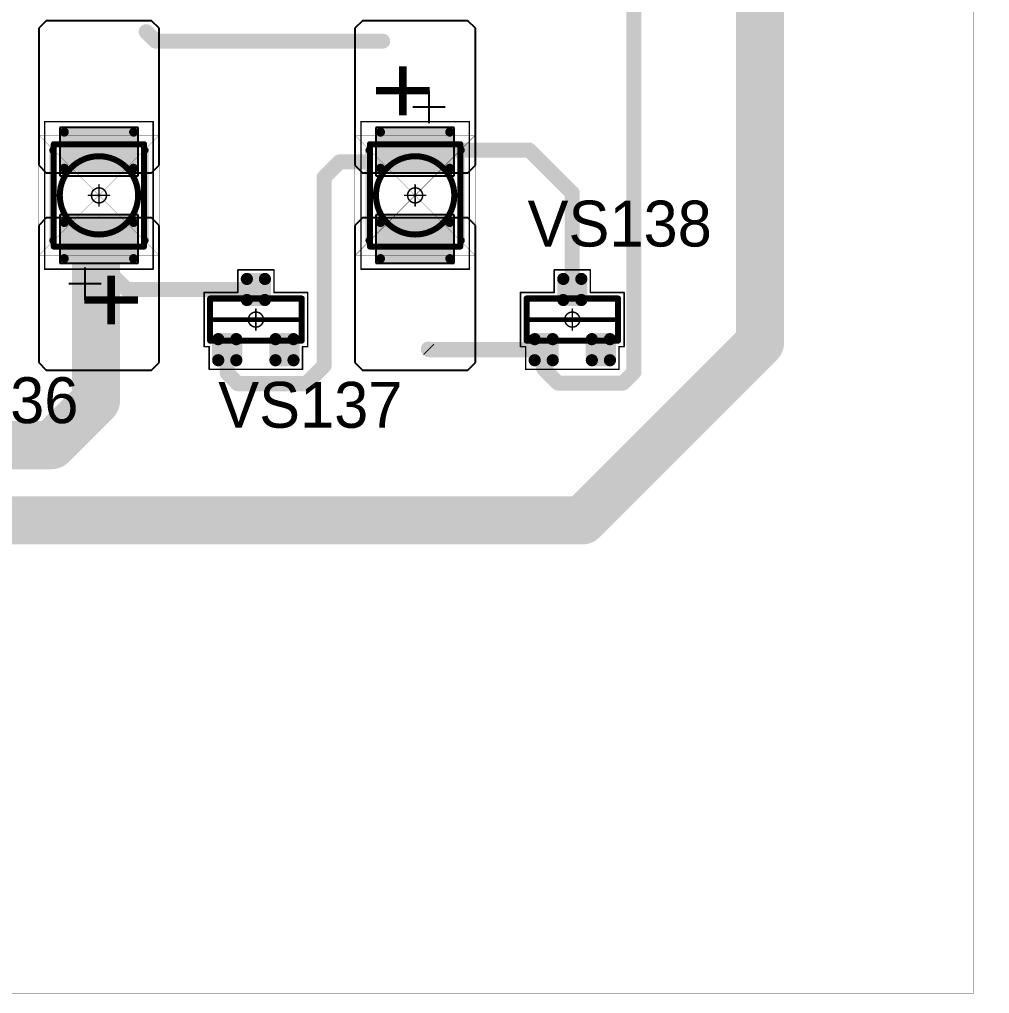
# Model space of a CAD drawing. Header units: millimetres. Extents: x 0 to 1769, y 431 to 1001.
# Drawn here: x 1736.3 to 1768.51, y 431.02 to 463.37 of the extents above; entities that cross this region are included whole.
import ezdxf

# ---------------------------------------------------------------- set-up
doc = ezdxf.new("R2010")
doc.units = ezdxf.units.MM
for name, color, linetype in [('Mechanical13', 56, 'Continuous'), ('Mechanical15', 56, 'Continuous'), ('Mechanical3', 76, 'Continuous'), ('Mechanical9', 56, 'Continuous'), ('TopLayer', 1, 'Continuous'), ('TopOverlay', 2, 'Continuous'), ('TopPaste', 8, 'Continuous'), ('TopSolder', 216, 'Continuous')]:
    doc.layers.add(name, color=color, linetype=linetype)

# ---------------------------------------------------------------- blocks, each defined once
blk = doc.blocks.new('SOT23_1')
at = {"layer": 'Mechanical13', "const_width": 0.2}
for points in [[(-0.7, 1.52), (-0.7, -1.52)], [(-0.7, 1.52), (0.7, 1.52)], [(0.7, 1.52), (0.7, -1.52)], [(-0.7, -1.52), (0.7, -1.52)]]:
    blk.add_lwpolyline(points, dxfattribs=at)
at = {"layer": 'Mechanical13', "const_width": 0.1}
for points in [[(-0.75, 1.52, 1), (-0.65, 1.52, 1)], [(-0.75, 1.52, 1), (-0.65, 1.52, 1)], [(0.65, 1.52, 1), (0.75, 1.52, 1)], [(0.65, 1.52, 1), (0.75, 1.52, 1)], [(-0.75, -1.52, 1), (-0.65, -1.52, 1)], [(-0.75, -1.52, 1), (-0.65, -1.52, 1)], [(0.65, -1.52, 1), (0.75, -1.52, 1)], [(0.65, -1.52, 1), (0.75, -1.52, 1)]]:
    blk.add_lwpolyline(points, format="xyb", close=True, dxfattribs=at)
at = {"layer": 'Mechanical15', "const_width": 0.05}
for points in [[(-0.9, 1.72), (0.9, 1.72)], [(-0.9, 1.72), (-0.9, 1.55)], [(0.9, 1.72), (0.9, 0.6)], [(-1.65, 1.55), (-0.9, 1.55)], [(-1.65, 1.55), (-1.65, -1.55)], [(0, 0.35), (0, -0.35)], [(0.9, 0.6), (1.65, 0.6)], [(1.65, 0.6), (1.65, -0.6)], [(-0.35, 0), (0.35, 0)], [(0.9, -0.6), (0.9, -1.72)], [(0.9, -0.6), (1.65, -0.6)], [(-1.65, -1.55), (-0.9, -1.55)], [(-0.9, -1.55), (-0.9, -1.72)], [(-0.9, -1.72), (0.9, -1.72)]]:
    blk.add_lwpolyline(points, dxfattribs=at)
at = {"layer": 'Mechanical15'}
for points, const_width in [([(-0.913, 1.72, 1), (-0.888, 1.72, 1)], 0.025), ([(-0.913, 1.72, 1), (-0.888, 1.72, 1)], 0.025), ([(0.888, 1.72, 1), (0.913, 1.72, 1)], 0.025), ([(0.888, 1.72, 1), (0.913, 1.72, 1)], 0.025), ([(-1.662, 1.55, 1), (-1.637, 1.55, 1)], 0.025), ([(-1.662, 1.55, 1), (-1.637, 1.55, 1)], 0.025), ([(-0.913, 1.55, 1), (-0.888, 1.55, 1)], 0.025), ([(-0.913, 1.55, 1), (-0.888, 1.55, 1)], 0.025), ([(-0.012, 0.35, 1), (0.012, 0.35, 1)], 0.025), ([(0.888, 0.6, 1), (0.913, 0.6, 1)], 0.025), ([(0.888, 0.6, 1), (0.913, 0.6, 1)], 0.025), ([(1.637, 0.6, 1), (1.662, 0.6, 1)], 0.025), ([(1.637, 0.6, 1), (1.662, 0.6, 1)], 0.025), ([(-0.362, 0, 1), (-0.337, 0, 1)], 0.025), ([(0.25, 0, 1), (-0.25, 0, 1)], 0.05), ([(-0.262, 0, 1), (-0.238, 0, 1)], 0.025), ([(0.238, 0, 1), (0.262, 0, 1)], 0.025), ([(0.337, 0, 1), (0.362, 0, 1)], 0.025), ([(-0.012, -0.35, 1), (0.012, -0.35, 1)], 0.025), ([(0.888, -0.6, 1), (0.913, -0.6, 1)], 0.025), ([(0.888, -0.6, 1), (0.913, -0.6, 1)], 0.025), ([(1.637, -0.6, 1), (1.662, -0.6, 1)], 0.025), ([(1.637, -0.6, 1), (1.662, -0.6, 1)], 0.025), ([(-1.662, -1.55, 1), (-1.637, -1.55, 1)], 0.025), ([(-1.662, -1.55, 1), (-1.637, -1.55, 1)], 0.025), ([(-0.913, -1.55, 1), (-0.888, -1.55, 1)], 0.025), ([(-0.913, -1.55, 1), (-0.888, -1.55, 1)], 0.025), ([(-0.913, -1.72, 1), (-0.888, -1.72, 1)], 0.025), ([(-0.913, -1.72, 1), (-0.888, -1.72, 1)], 0.025), ([(0.888, -1.72, 1), (0.913, -1.72, 1)], 0.025), ([(0.888, -1.72, 1), (0.913, -1.72, 1)], 0.025)]:
    blk.add_lwpolyline(points, format="xyb", close=True, dxfattribs=dict(at, const_width=const_width))
at = {"layer": 'TopLayer', "const_width": 0.1}
for points in [[(-1.4, 1.25, 1), (-1.3, 1.25, 1)], [(-0.7, 1.25, 1), (-0.6, 1.25, 1)], [(-1.4, 0.65, 1), (-1.3, 0.65, 1)], [(-0.7, 0.65, 1), (-0.6, 0.65, 1)], [(0.6, 0.3, 1), (0.7, 0.3, 1)], [(1.3, 0.3, 1), (1.4, 0.3, 1)], [(0.6, -0.3, 1), (0.7, -0.3, 1)], [(1.3, -0.3, 1), (1.4, -0.3, 1)], [(-1.4, -0.65, 1), (-1.3, -0.65, 1)], [(-0.7, -0.65, 1), (-0.6, -0.65, 1)], [(-1.4, -1.25, 1), (-1.3, -1.25, 1)], [(-0.7, -1.25, 1), (-0.6, -1.25, 1)]]:
    blk.add_lwpolyline(points, format="xyb", close=True, dxfattribs=at)
at = {"layer": 'TopLayer'}
for points in [[(-1.35, 1.35), (-1.35, 0.55), (-0.65, 1.35), (-0.65, 0.55)], [(-1.45, 1.25), (-1.45, 0.65), (-0.55, 1.25), (-0.55, 0.65)], [(0.65, 0.4), (0.65, -0.4), (1.35, 0.4), (1.35, -0.4)], [(0.55, 0.3), (0.55, -0.3), (1.45, 0.3), (1.45, -0.3)], [(-1.35, -0.55), (-1.35, -1.35), (-0.65, -0.55), (-0.65, -1.35)], [(-1.45, -0.65), (-1.45, -1.25), (-0.55, -0.65), (-0.55, -1.25)]]:
    blk.add_solid(points, dxfattribs=at)
at = {"layer": 'TopOverlay', "const_width": 0.15}
blk.add_lwpolyline([(0, 1.5), (0, -1.5)], dxfattribs=at)
at = {"layer": 'TopOverlay', "const_width": 0.075}
for points in [[(-0.038, 1.5, 1), (0.038, 1.5, 1)], [(-0.038, -1.5, 1), (0.038, -1.5, 1)]]:
    blk.add_lwpolyline(points, format="xyb", close=True, dxfattribs=at)
at = {"layer": 'TopPaste', "const_width": 0.075}
for points in [[(-1.387, 1.25, 1), (-1.313, 1.25, 1)], [(-0.687, 1.25, 1), (-0.613, 1.25, 1)], [(-1.387, 0.65, 1), (-1.313, 0.65, 1)], [(-0.687, 0.65, 1), (-0.613, 0.65, 1)], [(0.613, 0.3, 1), (0.687, 0.3, 1)], [(1.313, 0.3, 1), (1.387, 0.3, 1)], [(0.613, -0.3, 1), (0.687, -0.3, 1)], [(1.313, -0.3, 1), (1.387, -0.3, 1)], [(-1.387, -0.65, 1), (-1.313, -0.65, 1)], [(-0.687, -0.65, 1), (-0.613, -0.65, 1)], [(-1.387, -1.25, 1), (-1.313, -1.25, 1)], [(-0.687, -1.25, 1), (-0.613, -1.25, 1)]]:
    blk.add_lwpolyline(points, format="xyb", close=True, dxfattribs=at)
at = {"layer": 'TopPaste'}
for points in [[(-1.35, 1.325), (-1.35, 0.575), (-0.65, 1.325), (-0.65, 0.575)], [(-1.425, 1.25), (-1.425, 0.65), (-0.575, 1.25), (-0.575, 0.65)], [(0.65, 0.375), (0.65, -0.375), (1.35, 0.375), (1.35, -0.375)], [(0.575, 0.3), (0.575, -0.3), (1.425, 0.3), (1.425, -0.3)], [(-1.35, -0.575), (-1.35, -1.325), (-0.65, -0.575), (-0.65, -1.325)], [(-1.425, -0.65), (-1.425, -1.25), (-0.575, -0.65), (-0.575, -1.25)]]:
    blk.add_solid(points, dxfattribs=at)
at = {"layer": 'TopSolder', "const_width": 0.202}
for points in [[(-1.451, 1.25, 1), (-1.249, 1.25, 1)], [(-0.751, 1.25, 1), (-0.549, 1.25, 1)], [(-1.451, 0.65, 1), (-1.249, 0.65, 1)], [(-0.751, 0.65, 1), (-0.549, 0.65, 1)], [(0.549, 0.3, 1), (0.751, 0.3, 1)], [(1.249, 0.3, 1), (1.451, 0.3, 1)], [(0.549, -0.3, 1), (0.751, -0.3, 1)], [(1.249, -0.3, 1), (1.451, -0.3, 1)], [(-1.451, -0.65, 1), (-1.249, -0.65, 1)], [(-0.751, -0.65, 1), (-0.549, -0.65, 1)], [(-1.451, -1.25, 1), (-1.249, -1.25, 1)], [(-0.751, -1.25, 1), (-0.549, -1.25, 1)]]:
    blk.add_lwpolyline(points, format="xyb", close=True, dxfattribs=at)
at = {"layer": 'TopSolder'}
for points in [[(-1.35, 1.452), (-1.35, 0.448), (-0.65, 1.452), (-0.65, 0.448)], [(-1.552, 1.25), (-1.552, 0.65), (-0.448, 1.25), (-0.448, 0.65)], [(0.65, 0.502), (0.65, -0.502), (1.35, 0.502), (1.35, -0.502)], [(0.448, 0.3), (0.448, -0.3), (1.552, 0.3), (1.552, -0.3)], [(-1.35, -0.448), (-1.35, -1.452), (-0.65, -0.448), (-0.65, -1.452)], [(-1.552, -0.65), (-1.552, -1.25), (-0.448, -0.65), (-0.448, -1.25)]]:
    blk.add_solid(points, dxfattribs=at)
blk = doc.blocks.new('SOT23_2')
at = {"layer": 'Mechanical13', "const_width": 0.2}
for points in [[(-0.7, 1.52), (0.7, 1.52)], [(-0.7, 1.52), (-0.7, -1.52)], [(0.7, 1.52), (0.7, -1.52)], [(-0.7, -1.52), (0.7, -1.52)]]:
    blk.add_lwpolyline(points, dxfattribs=at)
at = {"layer": 'Mechanical13', "const_width": 0.1}
for points in [[(-0.75, 1.52, 1), (-0.65, 1.52, 1)], [(-0.75, 1.52, 1), (-0.65, 1.52, 1)], [(0.65, 1.52, 1), (0.75, 1.52, 1)], [(0.65, 1.52, 1), (0.75, 1.52, 1)], [(-0.75, -1.52, 1), (-0.65, -1.52, 1)], [(-0.75, -1.52, 1), (-0.65, -1.52, 1)], [(0.65, -1.52, 1), (0.75, -1.52, 1)], [(0.65, -1.52, 1), (0.75, -1.52, 1)]]:
    blk.add_lwpolyline(points, format="xyb", close=True, dxfattribs=at)
at = {"layer": 'Mechanical15', "const_width": 0.05}
for points in [[(-0.9, 1.72), (-0.9, 1.55)], [(-0.9, 1.72), (0.9, 1.72)], [(0.9, 1.72), (0.9, 0.6)], [(-1.65, 1.55), (-1.65, -1.55)], [(-1.65, 1.55), (-0.9, 1.55)], [(0, 0.35), (0, -0.35)], [(0.9, 0.6), (1.65, 0.6)], [(1.65, 0.6), (1.65, -0.6)], [(-0.35, 0), (0.35, 0)], [(0.9, -0.6), (1.65, -0.6)], [(0.9, -0.6), (0.9, -1.72)], [(-1.65, -1.55), (-0.9, -1.55)], [(-0.9, -1.55), (-0.9, -1.72)], [(-0.9, -1.72), (0.9, -1.72)]]:
    blk.add_lwpolyline(points, dxfattribs=at)
at = {"layer": 'Mechanical15'}
for points, const_width in [([(-0.913, 1.72, 1), (-0.888, 1.72, 1)], 0.025), ([(-0.913, 1.72, 1), (-0.888, 1.72, 1)], 0.025), ([(0.888, 1.72, 1), (0.913, 1.72, 1)], 0.025), ([(0.888, 1.72, 1), (0.913, 1.72, 1)], 0.025), ([(-1.662, 1.55, 1), (-1.637, 1.55, 1)], 0.025), ([(-1.662, 1.55, 1), (-1.637, 1.55, 1)], 0.025), ([(-0.913, 1.55, 1), (-0.888, 1.55, 1)], 0.025), ([(-0.913, 1.55, 1), (-0.888, 1.55, 1)], 0.025), ([(-0.012, 0.35, 1), (0.012, 0.35, 1)], 0.025), ([(0.888, 0.6, 1), (0.913, 0.6, 1)], 0.025), ([(0.888, 0.6, 1), (0.913, 0.6, 1)], 0.025), ([(1.637, 0.6, 1), (1.662, 0.6, 1)], 0.025), ([(1.637, 0.6, 1), (1.662, 0.6, 1)], 0.025), ([(-0.362, 0, 1), (-0.337, 0, 1)], 0.025), ([(0.25, 0, 1), (-0.25, 0, 1)], 0.05), ([(-0.262, 0, 1), (-0.238, 0, 1)], 0.025), ([(0.238, 0, 1), (0.262, 0, 1)], 0.025), ([(0.337, 0, 1), (0.362, 0, 1)], 0.025), ([(-0.012, -0.35, 1), (0.012, -0.35, 1)], 0.025), ([(0.888, -0.6, 1), (0.913, -0.6, 1)], 0.025), ([(0.888, -0.6, 1), (0.913, -0.6, 1)], 0.025), ([(1.637, -0.6, 1), (1.662, -0.6, 1)], 0.025), ([(1.637, -0.6, 1), (1.662, -0.6, 1)], 0.025), ([(-1.662, -1.55, 1), (-1.637, -1.55, 1)], 0.025), ([(-1.662, -1.55, 1), (-1.637, -1.55, 1)], 0.025), ([(-0.913, -1.55, 1), (-0.888, -1.55, 1)], 0.025), ([(-0.913, -1.55, 1), (-0.888, -1.55, 1)], 0.025), ([(-0.913, -1.72, 1), (-0.888, -1.72, 1)], 0.025), ([(-0.913, -1.72, 1), (-0.888, -1.72, 1)], 0.025), ([(0.888, -1.72, 1), (0.913, -1.72, 1)], 0.025), ([(0.888, -1.72, 1), (0.913, -1.72, 1)], 0.025)]:
    blk.add_lwpolyline(points, format="xyb", close=True, dxfattribs=dict(at, const_width=const_width))
at = {"layer": 'TopLayer', "const_width": 0.1}
for points in [[(-1.4, 1.25, 1), (-1.3, 1.25, 1)], [(-0.7, 1.25, 1), (-0.6, 1.25, 1)], [(-1.4, 0.65, 1), (-1.3, 0.65, 1)], [(-0.7, 0.65, 1), (-0.6, 0.65, 1)], [(0.6, 0.3, 1), (0.7, 0.3, 1)], [(1.3, 0.3, 1), (1.4, 0.3, 1)], [(0.6, -0.3, 1), (0.7, -0.3, 1)], [(1.3, -0.3, 1), (1.4, -0.3, 1)], [(-1.4, -0.65, 1), (-1.3, -0.65, 1)], [(-0.7, -0.65, 1), (-0.6, -0.65, 1)], [(-1.4, -1.25, 1), (-1.3, -1.25, 1)], [(-0.7, -1.25, 1), (-0.6, -1.25, 1)]]:
    blk.add_lwpolyline(points, format="xyb", close=True, dxfattribs=at)
at = {"layer": 'TopLayer'}
for points in [[(-1.35, 1.35), (-1.35, 0.55), (-0.65, 1.35), (-0.65, 0.55)], [(-1.45, 1.25), (-1.45, 0.65), (-0.55, 1.25), (-0.55, 0.65)], [(0.65, 0.4), (0.65, -0.4), (1.35, 0.4), (1.35, -0.4)], [(0.55, 0.3), (0.55, -0.3), (1.45, 0.3), (1.45, -0.3)], [(-1.35, -0.55), (-1.35, -1.35), (-0.65, -0.55), (-0.65, -1.35)], [(-1.45, -0.65), (-1.45, -1.25), (-0.55, -0.65), (-0.55, -1.25)]]:
    blk.add_solid(points, dxfattribs=at)
at = {"layer": 'TopOverlay', "const_width": 0.15}
blk.add_lwpolyline([(0, 1.5), (0, -1.5)], dxfattribs=at)
at = {"layer": 'TopOverlay', "const_width": 0.075}
for points in [[(-0.038, 1.5, 1), (0.038, 1.5, 1)], [(-0.038, -1.5, 1), (0.038, -1.5, 1)]]:
    blk.add_lwpolyline(points, format="xyb", close=True, dxfattribs=at)
at = {"layer": 'TopPaste', "const_width": 0.075}
for points in [[(-1.387, 1.25, 1), (-1.313, 1.25, 1)], [(-0.687, 1.25, 1), (-0.613, 1.25, 1)], [(-1.387, 0.65, 1), (-1.313, 0.65, 1)], [(-0.687, 0.65, 1), (-0.613, 0.65, 1)], [(0.613, 0.3, 1), (0.687, 0.3, 1)], [(1.313, 0.3, 1), (1.387, 0.3, 1)], [(0.613, -0.3, 1), (0.687, -0.3, 1)], [(1.313, -0.3, 1), (1.387, -0.3, 1)], [(-1.387, -0.65, 1), (-1.313, -0.65, 1)], [(-0.687, -0.65, 1), (-0.613, -0.65, 1)], [(-1.387, -1.25, 1), (-1.313, -1.25, 1)], [(-0.687, -1.25, 1), (-0.613, -1.25, 1)]]:
    blk.add_lwpolyline(points, format="xyb", close=True, dxfattribs=at)
at = {"layer": 'TopPaste'}
for points in [[(-1.35, 1.325), (-1.35, 0.575), (-0.65, 1.325), (-0.65, 0.575)], [(-1.425, 1.25), (-1.425, 0.65), (-0.575, 1.25), (-0.575, 0.65)], [(0.65, 0.375), (0.65, -0.375), (1.35, 0.375), (1.35, -0.375)], [(0.575, 0.3), (0.575, -0.3), (1.425, 0.3), (1.425, -0.3)], [(-1.35, -0.575), (-1.35, -1.325), (-0.65, -0.575), (-0.65, -1.325)], [(-1.425, -0.65), (-1.425, -1.25), (-0.575, -0.65), (-0.575, -1.25)]]:
    blk.add_solid(points, dxfattribs=at)
at = {"layer": 'TopSolder', "const_width": 0.202}
for points in [[(-1.451, 1.25, 1), (-1.249, 1.25, 1)], [(-0.751, 1.25, 1), (-0.549, 1.25, 1)], [(-1.451, 0.65, 1), (-1.249, 0.65, 1)], [(-0.751, 0.65, 1), (-0.549, 0.65, 1)], [(0.549, 0.3, 1), (0.751, 0.3, 1)], [(1.249, 0.3, 1), (1.451, 0.3, 1)], [(0.549, -0.3, 1), (0.751, -0.3, 1)], [(1.249, -0.3, 1), (1.451, -0.3, 1)], [(-1.451, -0.65, 1), (-1.249, -0.65, 1)], [(-0.751, -0.65, 1), (-0.549, -0.65, 1)], [(-1.451, -1.25, 1), (-1.249, -1.25, 1)], [(-0.751, -1.25, 1), (-0.549, -1.25, 1)]]:
    blk.add_lwpolyline(points, format="xyb", close=True, dxfattribs=at)
at = {"layer": 'TopSolder'}
for points in [[(-1.35, 1.452), (-1.35, 0.448), (-0.65, 1.452), (-0.65, 0.448)], [(-1.552, 1.25), (-1.552, 0.65), (-0.448, 1.25), (-0.448, 0.65)], [(0.65, 0.502), (0.65, -0.502), (1.35, 0.502), (1.35, -0.502)], [(0.448, 0.3), (0.448, -0.3), (1.552, 0.3), (1.552, -0.3)], [(-1.35, -0.448), (-1.35, -1.452), (-0.65, -0.448), (-0.65, -1.452)], [(-1.552, -0.65), (-1.552, -1.25), (-0.448, -0.65), (-0.448, -1.25)]]:
    blk.add_solid(points, dxfattribs=at)
blk = doc.blocks.new('T66G_189')
at = {"layer": 'Mechanical13'}
for p, q in [((2.936, 0.071), (2.936, -1)), ((2.4, -0.464), (3.471, -0.464))]:
    blk.add_line(p, q, dxfattribs=at)
at = {"layer": 'Mechanical13', "const_width": 0.2}
for points in [[(-1.7, 1.5), (1.7, 1.5)], [(-1.7, 1.5), (-1.7, -1.5)], [(1.7, 1.5), (1.7, -1.5)], [(-1.7, -1.5), (1.7, -1.5)]]:
    blk.add_lwpolyline(points, dxfattribs=at)
at = {"layer": 'Mechanical13'}
for points, const_width in [([(-1.75, 1.5, 1), (-1.65, 1.5, 1)], 0.1), ([(-1.75, 1.5, 1), (-1.65, 1.5, 1)], 0.1), ([(1.3, 0, 1), (-1.3, 0, 1)], 0.2), ([(1.65, 1.5, 1), (1.75, 1.5, 1)], 0.1), ([(1.65, 1.5, 1), (1.75, 1.5, 1)], 0.1), ([(-1.35, 0, 1), (-1.25, 0, 1)], 0.1), ([(1.25, 0, 1), (1.35, 0, 1)], 0.1), ([(-1.75, -1.5, 1), (-1.65, -1.5, 1)], 0.1), ([(-1.75, -1.5, 1), (-1.65, -1.5, 1)], 0.1), ([(1.65, -1.5, 1), (1.75, -1.5, 1)], 0.1), ([(1.65, -1.5, 1), (1.75, -1.5, 1)], 0.1)]:
    blk.add_lwpolyline(points, format="xyb", close=True, dxfattribs=dict(at, const_width=const_width))
at = {"layer": 'Mechanical15', "const_width": 0.05}
for points in [[(-2.45, 1.8), (-2.45, -1.8)], [(-2.45, 1.8), (2.45, 1.8)], [(2.45, 1.8), (2.45, -1.8)], [(0, 0.35), (0, -0.35)], [(-0.35, 0), (0.35, 0)], [(-2.45, -1.8), (2.45, -1.8)]]:
    blk.add_lwpolyline(points, dxfattribs=at)
at = {"layer": 'Mechanical15'}
for points, const_width in [([(-2.462, 1.8, 1), (-2.438, 1.8, 1)], 0.025), ([(-2.462, 1.8, 1), (-2.438, 1.8, 1)], 0.025), ([(2.438, 1.8, 1), (2.462, 1.8, 1)], 0.025), ([(2.438, 1.8, 1), (2.462, 1.8, 1)], 0.025), ([(-0.012, 0.35, 1), (0.012, 0.35, 1)], 0.025), ([(-0.362, 0, 1), (-0.337, 0, 1)], 0.025), ([(0.25, 0, 1), (-0.25, 0, 1)], 0.05), ([(-0.262, 0, 1), (-0.238, 0, 1)], 0.025), ([(0.238, 0, 1), (0.262, 0, 1)], 0.025), ([(0.337, 0, 1), (0.362, 0, 1)], 0.025), ([(-0.012, -0.35, 1), (0.012, -0.35, 1)], 0.025), ([(-2.462, -1.8, 1), (-2.438, -1.8, 1)], 0.025), ([(-2.462, -1.8, 1), (-2.438, -1.8, 1)], 0.025), ([(2.438, -1.8, 1), (2.462, -1.8, 1)], 0.025), ([(2.438, -1.8, 1), (2.462, -1.8, 1)], 0.025)]:
    blk.add_lwpolyline(points, format="xyb", close=True, dxfattribs=dict(at, const_width=const_width))
at = {"layer": 'TopLayer'}
for p, q in [((-5.55, 2), (-5.8, 1.75)), ((-1, 2), (-5.55, 2)), ((-0.75, 1.75), (-1, 2)), ((1, 2), (0.75, 1.75)), ((5.55, 2), (1, 2)), ((5.8, 1.75), (5.55, 2)), ((-5.8, 1.75), (-5.8, -1.75)), ((-0.75, -1.75), (-0.75, 1.75)), ((0.75, 1.75), (0.75, -1.75)), ((5.8, -1.75), (5.8, 1.75)), ((-5.8, -1.75), (-5.55, -2)), ((-1, -2), (-0.75, -1.75)), ((0.75, -1.75), (1, -2)), ((5.55, -2), (5.8, -1.75)), ((-5.55, -2), (-1, -2)), ((1, -2), (5.55, -2))]:
    blk.add_line(p, q, dxfattribs=at)
at = {"layer": 'TopLayer', "const_width": 0.15}
for points in [[(-2.175, 1.15, 1), (-2.025, 1.15, 1)], [(-0.975, 1.15, 1), (-0.825, 1.15, 1)], [(0.825, 1.15, 1), (0.975, 1.15, 1)], [(2.025, 1.15, 1), (2.175, 1.15, 1)], [(-2.175, -1.15, 1), (-2.025, -1.15, 1)], [(-0.975, -1.15, 1), (-0.825, -1.15, 1)], [(0.825, -1.15, 1), (0.975, -1.15, 1)], [(2.025, -1.15, 1), (2.175, -1.15, 1)]]:
    blk.add_lwpolyline(points, format="xyb", close=True, dxfattribs=at)
at = {"layer": 'TopLayer'}
for points in [[(-0.9, 1.3), (-2.1, 1.3), (-0.9, -1.3), (-2.1, -1.3)], [(2.1, 1.3), (0.9, 1.3), (2.1, -1.3), (0.9, -1.3)], [(-0.75, 1.15), (-2.25, 1.15), (-0.75, -1.15), (-2.25, -1.15)], [(2.25, 1.15), (0.75, 1.15), (2.25, -1.15), (0.75, -1.15)]]:
    blk.add_solid(points, dxfattribs=at)
at = {"layer": 'TopOverlay', "const_width": 0.25}
for points in [[(-1.5, 1.525), (1.5, 1.525)], [(-1.5, -1.525), (1.5, -1.525)]]:
    blk.add_lwpolyline(points, dxfattribs=at)
at = {"layer": 'TopOverlay', "const_width": 0.125}
for points in [[(-1.562, 1.525, 1), (-1.438, 1.525, 1)], [(1.438, 1.525, 1), (1.562, 1.525, 1)], [(-1.562, -1.525, 1), (-1.438, -1.525, 1)], [(1.438, -1.525, 1), (1.562, -1.525, 1)]]:
    blk.add_lwpolyline(points, format="xyb", close=True, dxfattribs=at)
at = {"layer": 'TopPaste', "const_width": 0.125}
for points in [[(-2.163, 1.15, 1), (-2.038, 1.15, 1)], [(-0.963, 1.15, 1), (-0.838, 1.15, 1)], [(0.838, 1.15, 1), (0.963, 1.15, 1)], [(2.038, 1.15, 1), (2.163, 1.15, 1)], [(-2.163, -1.15, 1), (-2.038, -1.15, 1)], [(-0.963, -1.15, 1), (-0.838, -1.15, 1)], [(0.838, -1.15, 1), (0.963, -1.15, 1)], [(2.038, -1.15, 1), (2.163, -1.15, 1)]]:
    blk.add_lwpolyline(points, format="xyb", close=True, dxfattribs=at)
at = {"layer": 'TopPaste'}
for points in [[(-0.775, 1.15), (-2.225, 1.15), (-0.775, -1.15), (-2.225, -1.15)], [(-0.9, 1.275), (-2.1, 1.275), (-0.9, -1.275), (-2.1, -1.275)], [(2.225, 1.15), (0.775, 1.15), (2.225, -1.15), (0.775, -1.15)], [(2.1, 1.275), (0.9, 1.275), (2.1, -1.275), (0.9, -1.275)]]:
    blk.add_solid(points, dxfattribs=at)
at = {"layer": 'TopSolder'}
for p, q in [((-2.25, 1.3), (-2.25, -1.3)), ((-0.65, 1.3), (-2.25, 1.3)), ((-0.65, -1.3), (-0.65, 1.3)), ((0.65, 1.3), (0.65, -1.3)), ((2.25, 1.3), (0.65, 1.3)), ((2.25, -1.3), (2.25, 1.3)), ((-2.25, -1.3), (-0.65, -1.3)), ((0.65, -1.3), (2.25, -1.3))]:
    blk.add_line(p, q, dxfattribs=at)
at = {"layer": 'TopOverlay'}
blk.add_text('+', height=2.5, dxfattribs=at).set_placement((2.5, -0.8))
blk = doc.blocks.new('T66G_190')
at = {"layer": 'Mechanical13'}
for p, q in [((2.936, 0.071), (2.936, -1)), ((2.4, -0.464), (3.471, -0.464))]:
    blk.add_line(p, q, dxfattribs=at)
at = {"layer": 'Mechanical13', "const_width": 0.2}
for points in [[(1.7, 1.5), (-1.7, 1.5)], [(-1.7, -1.5), (-1.7, 1.5)], [(1.7, -1.5), (1.7, 1.5)], [(1.7, -1.5), (-1.7, -1.5)]]:
    blk.add_lwpolyline(points, dxfattribs=at)
at = {"layer": 'Mechanical13'}
for points, const_width in [([(-1.75, 1.5, 1), (-1.65, 1.5, 1)], 0.1), ([(-1.75, 1.5, 1), (-1.65, 1.5, 1)], 0.1), ([(1.3, 0, 1), (-1.3, 0, 1)], 0.2), ([(1.65, 1.5, 1), (1.75, 1.5, 1)], 0.1), ([(1.65, 1.5, 1), (1.75, 1.5, 1)], 0.1), ([(-1.35, 0, 1), (-1.25, 0, 1)], 0.1), ([(1.25, 0, 1), (1.35, 0, 1)], 0.1), ([(-1.75, -1.5, 1), (-1.65, -1.5, 1)], 0.1), ([(-1.75, -1.5, 1), (-1.65, -1.5, 1)], 0.1), ([(1.65, -1.5, 1), (1.75, -1.5, 1)], 0.1), ([(1.65, -1.5, 1), (1.75, -1.5, 1)], 0.1)]:
    blk.add_lwpolyline(points, format="xyb", close=True, dxfattribs=dict(at, const_width=const_width))
at = {"layer": 'Mechanical15', "const_width": 0.05}
for points in [[(-2.45, -1.8), (-2.45, 1.8)], [(2.45, 1.8), (-2.45, 1.8)], [(2.45, -1.8), (2.45, 1.8)], [(0, -0.35), (0, 0.35)], [(0.35, 0), (-0.35, 0)], [(2.45, -1.8), (-2.45, -1.8)]]:
    blk.add_lwpolyline(points, dxfattribs=at)
at = {"layer": 'Mechanical15'}
for points, const_width in [([(-2.462, 1.8, 1), (-2.438, 1.8, 1)], 0.025), ([(-2.462, 1.8, 1), (-2.438, 1.8, 1)], 0.025), ([(2.438, 1.8, 1), (2.462, 1.8, 1)], 0.025), ([(2.438, 1.8, 1), (2.462, 1.8, 1)], 0.025), ([(-0.012, 0.35, 1), (0.012, 0.35, 1)], 0.025), ([(-0.362, 0, 1), (-0.337, 0, 1)], 0.025), ([(0.25, 0, 1), (-0.25, 0, 1)], 0.05), ([(-0.262, 0, 1), (-0.238, 0, 1)], 0.025), ([(0.238, 0, 1), (0.262, 0, 1)], 0.025), ([(0.337, 0, 1), (0.362, 0, 1)], 0.025), ([(-0.012, -0.35, 1), (0.012, -0.35, 1)], 0.025), ([(-2.462, -1.8, 1), (-2.438, -1.8, 1)], 0.025), ([(-2.462, -1.8, 1), (-2.438, -1.8, 1)], 0.025), ([(2.438, -1.8, 1), (2.462, -1.8, 1)], 0.025), ([(2.438, -1.8, 1), (2.462, -1.8, 1)], 0.025)]:
    blk.add_lwpolyline(points, format="xyb", close=True, dxfattribs=dict(at, const_width=const_width))
at = {"layer": 'TopLayer'}
for p, q in [((-5.55, 2), (-5.8, 1.75)), ((-1, 2), (-5.55, 2)), ((-0.75, 1.75), (-1, 2)), ((1, 2), (0.75, 1.75)), ((5.55, 2), (1, 2)), ((5.8, 1.75), (5.55, 2)), ((-5.8, 1.75), (-5.8, -1.75)), ((-0.75, -1.75), (-0.75, 1.75)), ((0.75, 1.75), (0.75, -1.75)), ((5.8, -1.75), (5.8, 1.75)), ((-5.8, -1.75), (-5.55, -2)), ((-1, -2), (-0.75, -1.75)), ((0.75, -1.75), (1, -2)), ((5.55, -2), (5.8, -1.75)), ((-5.55, -2), (-1, -2)), ((1, -2), (5.55, -2))]:
    blk.add_line(p, q, dxfattribs=at)
at = {"layer": 'TopLayer', "const_width": 0.15}
for points in [[(-2.175, 1.15, 1), (-2.025, 1.15, 1)], [(-0.975, 1.15, 1), (-0.825, 1.15, 1)], [(0.825, 1.15, 1), (0.975, 1.15, 1)], [(2.025, 1.15, 1), (2.175, 1.15, 1)], [(-2.175, -1.15, 1), (-2.025, -1.15, 1)], [(-0.975, -1.15, 1), (-0.825, -1.15, 1)], [(0.825, -1.15, 1), (0.975, -1.15, 1)], [(2.025, -1.15, 1), (2.175, -1.15, 1)]]:
    blk.add_lwpolyline(points, format="xyb", close=True, dxfattribs=at)
at = {"layer": 'TopLayer'}
for points in [[(-0.9, 1.3), (-2.1, 1.3), (-0.9, -1.3), (-2.1, -1.3)], [(2.1, 1.3), (0.9, 1.3), (2.1, -1.3), (0.9, -1.3)], [(-0.75, 1.15), (-2.25, 1.15), (-0.75, -1.15), (-2.25, -1.15)], [(2.25, 1.15), (0.75, 1.15), (2.25, -1.15), (0.75, -1.15)]]:
    blk.add_solid(points, dxfattribs=at)
at = {"layer": 'TopOverlay', "const_width": 0.25}
for points in [[(1.5, 1.525), (-1.5, 1.525)], [(1.5, -1.525), (-1.5, -1.525)]]:
    blk.add_lwpolyline(points, dxfattribs=at)
at = {"layer": 'TopOverlay', "const_width": 0.125}
for points in [[(-1.562, 1.525, 1), (-1.438, 1.525, 1)], [(1.438, 1.525, 1), (1.562, 1.525, 1)], [(-1.562, -1.525, 1), (-1.438, -1.525, 1)], [(1.438, -1.525, 1), (1.562, -1.525, 1)]]:
    blk.add_lwpolyline(points, format="xyb", close=True, dxfattribs=at)
at = {"layer": 'TopPaste', "const_width": 0.125}
for points in [[(-2.163, 1.15, 1), (-2.038, 1.15, 1)], [(-0.963, 1.15, 1), (-0.838, 1.15, 1)], [(0.838, 1.15, 1), (0.963, 1.15, 1)], [(2.038, 1.15, 1), (2.163, 1.15, 1)], [(-2.163, -1.15, 1), (-2.038, -1.15, 1)], [(-0.963, -1.15, 1), (-0.838, -1.15, 1)], [(0.838, -1.15, 1), (0.963, -1.15, 1)], [(2.038, -1.15, 1), (2.163, -1.15, 1)]]:
    blk.add_lwpolyline(points, format="xyb", close=True, dxfattribs=at)
at = {"layer": 'TopPaste'}
for points in [[(-0.775, 1.15), (-2.225, 1.15), (-0.775, -1.15), (-2.225, -1.15)], [(-0.9, 1.275), (-2.1, 1.275), (-0.9, -1.275), (-2.1, -1.275)], [(2.225, 1.15), (0.775, 1.15), (2.225, -1.15), (0.775, -1.15)], [(2.1, 1.275), (0.9, 1.275), (2.1, -1.275), (0.9, -1.275)]]:
    blk.add_solid(points, dxfattribs=at)
at = {"layer": 'TopSolder'}
for p, q in [((-2.25, 1.3), (-2.25, -1.3)), ((-0.65, 1.3), (-2.25, 1.3)), ((-0.65, -1.3), (-0.65, 1.3)), ((0.65, 1.3), (0.65, -1.3)), ((2.25, 1.3), (0.65, 1.3)), ((2.25, -1.3), (2.25, 1.3)), ((-2.25, -1.3), (-0.65, -1.3)), ((0.65, -1.3), (2.25, -1.3))]:
    blk.add_line(p, q, dxfattribs=at)
at = {"layer": 'TopOverlay'}
blk.add_text('+', height=2.5, dxfattribs=at).set_placement((2.5, -0.8))

msp = doc.modelspace()

# ---------------------------------------------------------------- linework, layer by layer
at = {"layer": 'Mechanical3', "const_width": 0.01}
for points in [[(1767.981, 431.029), (1767.981, 621.029)], [(1282.981, 431.029), (1767.981, 431.029)]]:
    msp.add_lwpolyline(points, dxfattribs=at)
at = {"layer": 'Mechanical3', "const_width": 0.005}
msp.add_lwpolyline([(1767.978, 431.029, 1), (1767.983, 431.029, 1)], format="xyb", close=True, dxfattribs=at)
msp.add_lwpolyline([(1767.978, 431.029, 1), (1767.983, 431.029, 1)], format="xyb", close=True, dxfattribs=at)
at = {"layer": 'Mechanical9'}
for points, const_width in [([(1736.94, 455.528), (1736.94, 459.528)], 0.0127), ([(1736.94, 459.528), (1740.94, 459.528)], 0.0127), ([(1736.94, 459.528), (1740.94, 455.528)], 0.01), ([(1736.94, 455.528), (1740.94, 459.528)], 0.01), ([(1740.94, 455.528), (1740.94, 459.528)], 0.0127), ([(1747.44, 455.528), (1747.44, 459.528)], 0.0127), ([(1747.44, 459.528), (1751.44, 459.528)], 0.0127), ([(1747.44, 459.528), (1751.44, 455.528)], 0.01), ([(1747.44, 455.528), (1751.44, 459.528)], 0.01), ([(1751.44, 455.528), (1751.44, 459.528)], 0.0127), ([(1736.94, 455.528), (1740.94, 455.528)], 0.0127), ([(1747.44, 455.528), (1751.44, 455.528)], 0.0127)]:
    msp.add_lwpolyline(points, dxfattribs=dict(at, const_width=const_width))
for points, const_width in [([(1736.937, 459.528, 1), (1736.943, 459.528, 1)], 0.00635), ([(1736.937, 459.528, 1), (1736.943, 459.528, 1)], 0.00635), ([(1736.937, 459.528, 1), (1736.942, 459.528, 1)], 0.005), ([(1740.937, 459.528, 1), (1740.943, 459.528, 1)], 0.00635), ([(1740.937, 459.528, 1), (1740.943, 459.528, 1)], 0.00635), ([(1740.937, 459.528, 1), (1740.942, 459.528, 1)], 0.005), ([(1747.437, 459.528, 1), (1747.443, 459.528, 1)], 0.00635), ([(1747.437, 459.528, 1), (1747.443, 459.528, 1)], 0.00635), ([(1747.437, 459.528, 1), (1747.442, 459.528, 1)], 0.005), ([(1751.437, 459.528, 1), (1751.443, 459.528, 1)], 0.00635), ([(1751.437, 459.528, 1), (1751.443, 459.528, 1)], 0.00635), ([(1751.437, 459.528, 1), (1751.442, 459.528, 1)], 0.005), ([(1736.937, 455.528, 1), (1736.943, 455.528, 1)], 0.00635), ([(1736.937, 455.528, 1), (1736.943, 455.528, 1)], 0.00635), ([(1736.937, 455.528, 1), (1736.942, 455.528, 1)], 0.005), ([(1740.937, 455.528, 1), (1740.943, 455.528, 1)], 0.00635), ([(1740.937, 455.528, 1), (1740.943, 455.528, 1)], 0.00635), ([(1740.937, 455.528, 1), (1740.942, 455.528, 1)], 0.005), ([(1747.437, 455.528, 1), (1747.443, 455.528, 1)], 0.00635), ([(1747.437, 455.528, 1), (1747.443, 455.528, 1)], 0.00635), ([(1747.437, 455.528, 1), (1747.442, 455.528, 1)], 0.005), ([(1751.437, 455.528, 1), (1751.443, 455.528, 1)], 0.00635), ([(1751.437, 455.528, 1), (1751.443, 455.528, 1)], 0.00635), ([(1751.437, 455.528, 1), (1751.442, 455.528, 1)], 0.005), ([(1768.511, 431.028, 1), (1768.504, 431.028, 1)], 0.00635), ([(1768.511, 431.028, 1), (1768.504, 431.028, 1)], 0.00635), ([(1768.511, 431.028, 1), (1768.504, 431.028, 1)], 0.00635), ([(1768.503, 431.028, 1), (1768.506, 431.028, 1)], 0.00317), ([(1768.503, 431.028, 1), (1768.506, 431.028, 1)], 0.00317), ([(1768.503, 431.028, 1), (1768.506, 431.028, 1)], 0.00317), ([(1768.509, 431.028, 1), (1768.512, 431.028, 1)], 0.00317), ([(1768.509, 431.028, 1), (1768.512, 431.028, 1)], 0.00317), ([(1768.509, 431.028, 1), (1768.512, 431.028, 1)], 0.00317)]:
    msp.add_lwpolyline(points, format="xyb", close=True, dxfattribs=dict(at, const_width=const_width))
at = {"layer": 'TopLayer'}
for points, const_width in [([(1760.891, 452.635), (1760.891, 471.369)], 1.6), ([(1756.707, 451.659), (1756.707, 467.604)], 0.5), ([(1740.509, 462.964), (1740.824, 462.65)], 0.5), ([(1740.824, 462.65), (1748.361, 462.65)], 0.5), ([(1749.44, 459.028), (1753.232, 459.028)], 0.5), ([(1753.232, 459.028), (1754.659, 457.601)], 0.5), ([(1746.417, 458.126), (1746.931, 458.64)], 0.5), ([(1746.931, 458.64), (1747.701, 458.64)], 0.5), ([(1746.417, 451.874), (1746.417, 458.126)], 0.5), ([(1754.659, 454.403), (1754.659, 457.601)], 0.5), ([(1738.841, 455.929), (1738.94, 456.028)], 1.6), ([(1738.841, 450.708), (1738.841, 455.929)], 1.6), ([(1739.306, 454.956), (1739.858, 454.403)], 0.5), ([(1739.858, 454.403), (1744.152, 454.403)], 0.5), ([(1754.991, 446.735), (1760.891, 452.635)], 1.6), ([(1743.202, 451.62), (1743.202, 452.403)], 0.5), ([(1749.88, 452.424), (1749.901, 452.403)], 0.5), ([(1749.901, 452.403), (1753.709, 452.403)], 0.5), ([(1753.709, 451.771), (1753.709, 452.403)], 0.5), ([(1745.817, 451.275), (1746.417, 451.874)], 0.5), ([(1753.709, 451.771), (1754.184, 451.295)], 0.5), ([(1756.343, 451.295), (1756.707, 451.659)], 0.5), ([(1743.202, 451.62), (1743.548, 451.275)], 0.5), ([(1737.367, 449.234), (1738.841, 450.708)], 1.6), ([(1743.548, 451.275), (1745.817, 451.275)], 0.5), ([(1754.184, 451.295), (1756.343, 451.295)], 0.5), ([(1707.737, 449.234), (1737.367, 449.234)], 1.6), ([(1558.539, 446.735), (1754.991, 446.735)], 1.6)]:
    msp.add_lwpolyline(points, dxfattribs=dict(at, const_width=const_width))
for points, const_width in [([(1740.384, 462.964, 1), (1740.634, 462.964, 1)], 0.25), ([(1740.699, 462.65, 1), (1740.949, 462.65, 1)], 0.25), ([(1740.699, 462.65, 1), (1740.949, 462.65, 1)], 0.25), ([(1748.236, 462.65, 1), (1748.486, 462.65, 1)], 0.25), ([(1749.315, 459.028, 1), (1749.565, 459.028, 1)], 0.25), ([(1753.107, 459.028, 1), (1753.357, 459.028, 1)], 0.25), ([(1753.107, 459.028, 1), (1753.357, 459.028, 1)], 0.25), ([(1746.806, 458.64, 1), (1747.056, 458.64, 1)], 0.25), ([(1746.806, 458.64, 1), (1747.056, 458.64, 1)], 0.25), ([(1747.576, 458.64, 1), (1747.826, 458.64, 1)], 0.25), ([(1746.292, 458.126, 1), (1746.542, 458.126, 1)], 0.25), ([(1746.292, 458.126, 1), (1746.542, 458.126, 1)], 0.25), ([(1754.534, 457.601, 1), (1754.784, 457.601, 1)], 0.25), ([(1754.534, 457.601, 1), (1754.784, 457.601, 1)], 0.25), ([(1738.54, 456.028, 1), (1739.34, 456.028, 1)], 0.8), ([(1738.441, 455.929, 1), (1739.241, 455.929, 1)], 0.8), ([(1738.441, 455.929, 1), (1739.241, 455.929, 1)], 0.8), ([(1739.181, 454.956, 1), (1739.431, 454.956, 1)], 0.25), ([(1739.733, 454.403, 1), (1739.983, 454.403, 1)], 0.25), ([(1739.733, 454.403, 1), (1739.983, 454.403, 1)], 0.25), ([(1744.027, 454.403, 1), (1744.277, 454.403, 1)], 0.25), ([(1754.534, 454.403, 1), (1754.784, 454.403, 1)], 0.25), ([(1760.491, 452.635, 1), (1761.291, 452.635, 1)], 0.8), ([(1760.491, 452.635, 1), (1761.291, 452.635, 1)], 0.8), ([(1743.077, 452.403, 1), (1743.327, 452.403, 1)], 0.25), ([(1749.755, 452.424, 1), (1750.005, 452.424, 1)], 0.25), ([(1749.776, 452.403, 1), (1750.026, 452.403, 1)], 0.25), ([(1749.776, 452.403, 1), (1750.026, 452.403, 1)], 0.25), ([(1753.584, 452.403, 1), (1753.834, 452.403, 1)], 0.25), ([(1753.584, 452.403, 1), (1753.834, 452.403, 1)], 0.25), ([(1746.292, 451.874, 1), (1746.542, 451.874, 1)], 0.25), ([(1746.292, 451.874, 1), (1746.542, 451.874, 1)], 0.25), ([(1753.584, 451.771, 1), (1753.834, 451.771, 1)], 0.25), ([(1753.584, 451.771, 1), (1753.834, 451.771, 1)], 0.25), ([(1756.582, 451.659, 1), (1756.832, 451.659, 1)], 0.25), ([(1756.582, 451.659, 1), (1756.832, 451.659, 1)], 0.25), ([(1743.077, 451.62, 1), (1743.327, 451.62, 1)], 0.25), ([(1743.077, 451.62, 1), (1743.327, 451.62, 1)], 0.25), ([(1738.441, 450.708, 1), (1739.241, 450.708, 1)], 0.8), ([(1738.441, 450.708, 1), (1739.241, 450.708, 1)], 0.8), ([(1743.423, 451.275, 1), (1743.673, 451.275, 1)], 0.25), ([(1743.423, 451.275, 1), (1743.673, 451.275, 1)], 0.25), ([(1745.692, 451.275, 1), (1745.942, 451.275, 1)], 0.25), ([(1745.692, 451.275, 1), (1745.942, 451.275, 1)], 0.25), ([(1754.059, 451.295, 1), (1754.309, 451.295, 1)], 0.25), ([(1754.059, 451.295, 1), (1754.309, 451.295, 1)], 0.25), ([(1756.218, 451.295, 1), (1756.468, 451.295, 1)], 0.25), ([(1756.218, 451.295, 1), (1756.468, 451.295, 1)], 0.25), ([(1736.967, 449.234, 1), (1737.767, 449.234, 1)], 0.8), ([(1736.967, 449.234, 1), (1737.767, 449.234, 1)], 0.8), ([(1754.591, 446.735, 1), (1755.391, 446.735, 1)], 0.8), ([(1754.591, 446.735, 1), (1755.391, 446.735, 1)], 0.8)]:
    msp.add_lwpolyline(points, format="xyb", close=True, dxfattribs=dict(at, const_width=const_width))

# ---------------------------------------------------------------- block references
for name, p, rotation in [('T66G_190', (1738.94, 457.528), 270), ('T66G_189', (1749.44, 457.528), 90), ('SOT23_2', (1744.152, 453.403), 90), ('SOT23_1', (1754.659, 453.403), 90)]:
    msp.add_blockref(name, p, dxfattribs=dict(rotation=rotation))

# ---------------------------------------------------------------- texts
at = {"layer": 'TopOverlay'}
for s, p in [('VS138', (1753.173, 455.829)), ('VS136', (1732.14, 449.963)), ('VS137', (1742.9, 449.811))]:
    msp.add_text(s, height=1.524, dxfattribs=at).set_placement(p)

doc.saveas('drawing.dxf')
